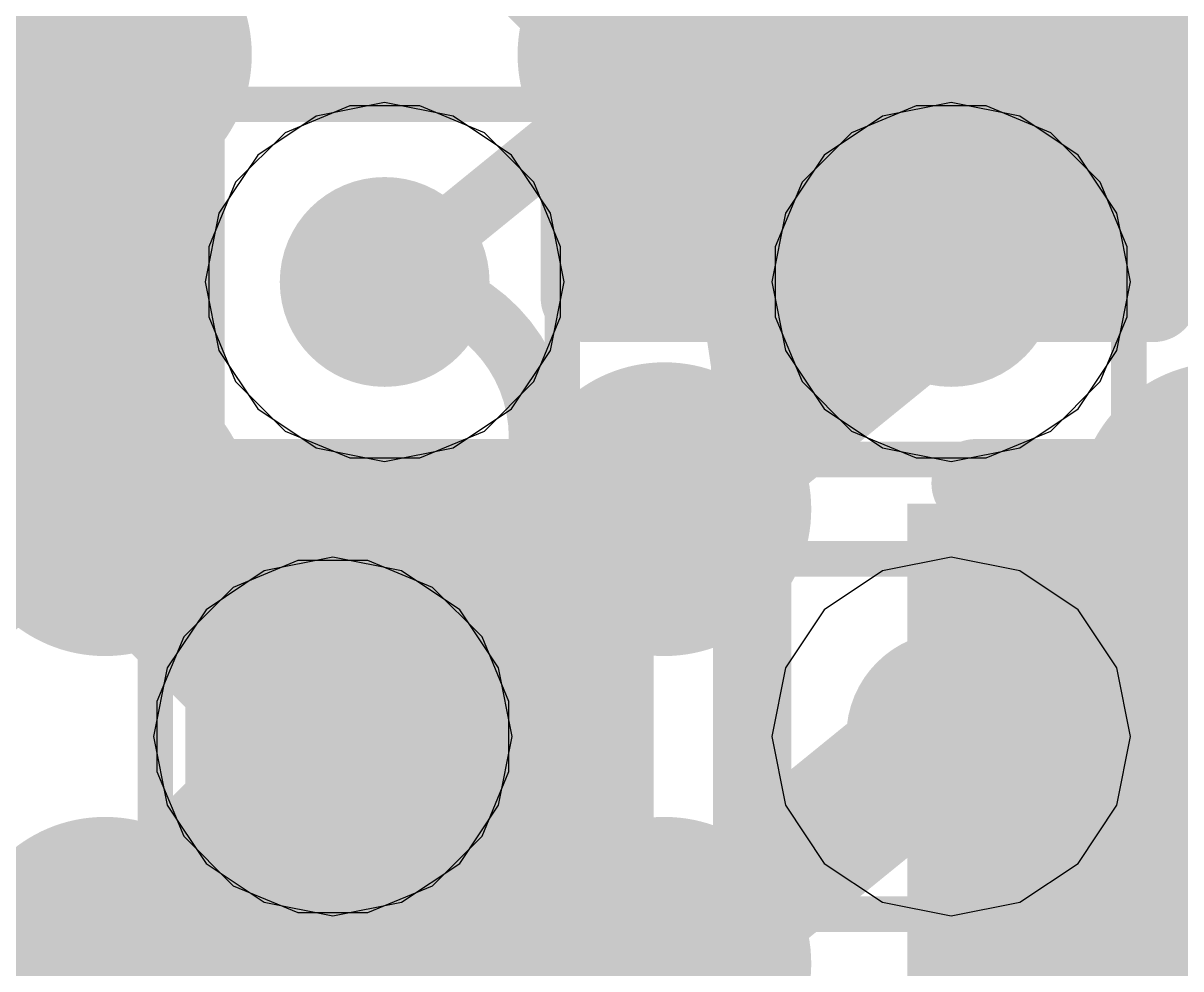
# Model space of a CAD drawing. Header units: inches. Extents: x -6 to 284, y -12 to 154.
# Drawn here: x 75.685 to 77.34, y 11.651 to 13.003 of the extents above; entities that cross this region are included whole.
import ezdxf

# ---------------------------------------------------------------- set-up
doc = ezdxf.new("R2010")
doc.units = ezdxf.units.IN
for name, color, linetype in [('Bottom Layer', 5, 'Continuous'), ('Bottom Overlay', 54, 'Continuous'), ('Bottom Paste', 16, 'Continuous'), ('Bottom Solder', 6, 'Continuous'), ('Drill Drawing', 1, 'Continuous'), ('GND-1', 16, 'Continuous'), ('GND-2', 90, 'Continuous'), ('GND-3', 216, 'Continuous'), ('GND-4', 54, 'Continuous'), ('PWR-1', 156, 'Continuous'), ('PWR-2', 130, 'Continuous'), ('Signal L1', 76, 'Continuous'), ('Signal L2', 6, 'Continuous'), ('Top Layer', 1, 'Continuous'), ('Top Paste', 8, 'Continuous'), ('Top Solder', 216, 'Continuous'), ('Via Holes', 16, 'Continuous')]:
    doc.layers.add(name, color=color, linetype=linetype)

# ---------------------------------------------------------------- blocks, each defined once
blk = doc.blocks.new('200_WFBGA__10_15__127')
at = {"layer": 'Top Layer'}
h = blk.add_hatch(color=1, dxfattribs=at)
edge = h.paths.add_edge_path()
edge.add_arc((2, 4.225), 0.16, 0, 360)
h = blk.add_hatch(color=1, dxfattribs=at)
edge = h.paths.add_edge_path()
edge.add_arc((2.8001, 4.225), 0.16, 0, 360)
h = blk.add_hatch(color=1, dxfattribs=at)
edge = h.paths.add_edge_path()
edge.add_arc((3.5999, 4.225), 0.16, 0, 360)
h = blk.add_hatch(color=1, dxfattribs=at)
edge = h.paths.add_edge_path()
edge.add_arc((2, 3.5751), 0.16, 0, 360)
h = blk.add_hatch(color=1, dxfattribs=at)
edge = h.paths.add_edge_path()
edge.add_arc((2.8001, 3.5751), 0.16, 0, 360)
h = blk.add_hatch(color=1, dxfattribs=at)
edge = h.paths.add_edge_path()
edge.add_arc((3.5999, 3.5751), 0.16, 0, 360)
h = blk.add_hatch(color=1, dxfattribs=at)
edge = h.paths.add_edge_path()
edge.add_arc((2, 2.9251), 0.16, 0, 360)
h = blk.add_hatch(color=1, dxfattribs=at)
edge = h.paths.add_edge_path()
edge.add_arc((2.8001, 2.9251), 0.16, 0, 360)
h = blk.add_hatch(color=1, dxfattribs=at)
edge = h.paths.add_edge_path()
edge.add_arc((3.5999, 2.9251), 0.16, 0, 360)
at = {"layer": 'Top Paste'}
h = blk.add_hatch(color=8, dxfattribs=at)
edge = h.paths.add_edge_path()
edge.add_arc((2, 4.225), 0.16, 0, 360)
h = blk.add_hatch(color=8, dxfattribs=at)
edge = h.paths.add_edge_path()
edge.add_arc((2.8001, 4.225), 0.16, 0, 360)
h = blk.add_hatch(color=8, dxfattribs=at)
edge = h.paths.add_edge_path()
edge.add_arc((3.5999, 4.225), 0.16, 0, 360)
h = blk.add_hatch(color=8, dxfattribs=at)
edge = h.paths.add_edge_path()
edge.add_arc((2, 3.5751), 0.16, 0, 360)
h = blk.add_hatch(color=8, dxfattribs=at)
edge = h.paths.add_edge_path()
edge.add_arc((2.8001, 3.5751), 0.16, 0, 360)
h = blk.add_hatch(color=8, dxfattribs=at)
edge = h.paths.add_edge_path()
edge.add_arc((3.5999, 3.5751), 0.16, 0, 360)
h = blk.add_hatch(color=8, dxfattribs=at)
edge = h.paths.add_edge_path()
edge.add_arc((2, 2.9251), 0.16, 0, 360)
h = blk.add_hatch(color=8, dxfattribs=at)
edge = h.paths.add_edge_path()
edge.add_arc((2.8001, 2.9251), 0.16, 0, 360)
h = blk.add_hatch(color=8, dxfattribs=at)
edge = h.paths.add_edge_path()
edge.add_arc((3.5999, 2.9251), 0.16, 0, 360)
at = {"layer": 'Top Solder'}
h = blk.add_hatch(color=216, dxfattribs=at)
edge = h.paths.add_edge_path()
edge.add_arc((2, 4.225), 0.21, 0, 360)
h = blk.add_hatch(color=216, dxfattribs=at)
edge = h.paths.add_edge_path()
edge.add_arc((2.8001, 4.225), 0.21, 0, 360)
h = blk.add_hatch(color=216, dxfattribs=at)
edge = h.paths.add_edge_path()
edge.add_arc((3.5999, 4.225), 0.21, 0, 360)
h = blk.add_hatch(color=216, dxfattribs=at)
edge = h.paths.add_edge_path()
edge.add_arc((2, 3.5751), 0.21, 0, 360)
h = blk.add_hatch(color=216, dxfattribs=at)
edge = h.paths.add_edge_path()
edge.add_arc((2.8001, 3.5751), 0.21, 0, 360)
h = blk.add_hatch(color=216, dxfattribs=at)
edge = h.paths.add_edge_path()
edge.add_arc((3.5999, 3.5751), 0.21, 0, 360)
h = blk.add_hatch(color=216, dxfattribs=at)
edge = h.paths.add_edge_path()
edge.add_arc((2, 2.9251), 0.21, 0, 360)
h = blk.add_hatch(color=216, dxfattribs=at)
edge = h.paths.add_edge_path()
edge.add_arc((2.8001, 2.9251), 0.21, 0, 360)
h = blk.add_hatch(color=216, dxfattribs=at)
edge = h.paths.add_edge_path()
edge.add_arc((3.5999, 2.9251), 0.21, 0, 360)
blk = doc.blocks.new('C___0402_B_276')
at = {"layer": 'Bottom Layer'}
for points in [[(-0.2413, 0.3175), (-0.2413, -0.3175), (-0.6985, -0.3175), (-0.6985, 0.3175)], [(0.6985, 0.3175), (0.6985, -0.3175), (0.2413, -0.3175), (0.2413, 0.3175)]]:
    blk.add_hatch(color=5, dxfattribs=at).paths.add_polyline_path(points)
at = {"layer": 'Bottom Paste'}
for points in [[(-0.2413, 0.3175), (-0.2413, -0.3175), (-0.6985, -0.3175), (-0.6985, 0.3175)], [(0.6985, 0.3175), (0.6985, -0.3175), (0.2413, -0.3175), (0.2413, 0.3175)]]:
    blk.add_hatch(color=16, dxfattribs=at).paths.add_polyline_path(points)
at = {"layer": 'Bottom Solder'}
for points in [[(-0.1813, 0.3775), (-0.1813, -0.3775), (-0.7585, -0.3775), (-0.7585, 0.3775)], [(0.7585, 0.3775), (0.7585, -0.3775), (0.1813, -0.3775), (0.1813, 0.3775)]]:
    blk.add_hatch(color=6, dxfattribs=at).paths.add_polyline_path(points)
at = {"layer": 'Bottom Overlay'}
for points in [[(-0.7874, -0.4064, 0.127, 0.127, 0), (-0.7874, 0.4064, 0.127, 0.127, 0)], [(-0.2794, 0.4064, 0.127, 0.127, 0), (-0.7874, 0.4064, 0.127, 0.127, 0)], [(0.7874, 0.4064, 0.127, 0.127, 0), (0.2794, 0.4064, 0.127, 0.127, 0)], [(0.7874, -0.4064, 0.127, 0.127, 0), (0.7874, 0.4064, 0.127, 0.127, 0)], [(-0.2794, -0.4064, 0.127, 0.127, 0), (-0.7874, -0.4064, 0.127, 0.127, 0)], [(0.7874, -0.4064, 0.127, 0.127, 0), (0.2794, -0.4064, 0.127, 0.127, 0)]]:
    blk.add_lwpolyline(points, format="xyseb", dxfattribs=at)
for points in [[(-0.8191, 0.4064, 0.0635, 0.0635, 1), (-0.7556, 0.4064, 0.0635, 0.0635, 1)], [(-0.8191, 0.4064, 0.0635, 0.0635, 1), (-0.7556, 0.4064, 0.0635, 0.0635, 1)], [(-0.3111, 0.4064, 0.0635, 0.0635, 1), (-0.2477, 0.4064, 0.0635, 0.0635, 1)], [(0.2477, 0.4064, 0.0635, 0.0635, 1), (0.3111, 0.4064, 0.0635, 0.0635, 1)], [(0.7556, 0.4064, 0.0635, 0.0635, 1), (0.8191, 0.4064, 0.0635, 0.0635, 1)], [(0.7556, 0.4064, 0.0635, 0.0635, 1), (0.8191, 0.4064, 0.0635, 0.0635, 1)], [(-0.8191, -0.4064, 0.0635, 0.0635, 1), (-0.7556, -0.4064, 0.0635, 0.0635, 1)], [(-0.8191, -0.4064, 0.0635, 0.0635, 1), (-0.7556, -0.4064, 0.0635, 0.0635, 1)], [(-0.3111, -0.4064, 0.0635, 0.0635, 1), (-0.2477, -0.4064, 0.0635, 0.0635, 1)], [(0.2477, -0.4064, 0.0635, 0.0635, 1), (0.3111, -0.4064, 0.0635, 0.0635, 1)], [(0.7556, -0.4064, 0.0635, 0.0635, 1), (0.8191, -0.4064, 0.0635, 0.0635, 1)], [(0.7556, -0.4064, 0.0635, 0.0635, 1), (0.8191, -0.4064, 0.0635, 0.0635, 1)]]:
    blk.add_lwpolyline(points, format="xyseb", close=True, dxfattribs=at)
blk = doc.blocks.new('C___0402_B_278')
at = {"layer": 'Bottom Overlay'}
for points in [[(-0.7874, 0.4064, 0.127, 0.127, 0), (-0.7874, -0.4064, 0.127, 0.127, 0)], [(-0.2794, -0.4064, 0.127, 0.127, 0), (-0.7874, -0.4064, 0.127, 0.127, 0)]]:
    blk.add_lwpolyline(points, format="xyseb", dxfattribs=at)
blk.add_lwpolyline([(-0.8191, -0.4064, 0.0635, 0.0635, 1), (-0.7556, -0.4064, 0.0635, 0.0635, 1)], format="xyseb", close=True, dxfattribs=at)
blk.add_lwpolyline([(-0.8191, -0.4064, 0.0635, 0.0635, 1), (-0.7556, -0.4064, 0.0635, 0.0635, 1)], format="xyseb", close=True, dxfattribs=at)
blk = doc.blocks.new('C___0402_B_280')
at = {"layer": 'Bottom Overlay'}
for points in [[(-0.7874, 0.4064, 0.127, 0.127, 0), (-0.7874, -0.4064, 0.127, 0.127, 0)], [(-0.2794, 0.4064, 0.127, 0.127, 0), (-0.7874, 0.4064, 0.127, 0.127, 0)]]:
    blk.add_lwpolyline(points, format="xyseb", dxfattribs=at)
blk.add_lwpolyline([(-0.8191, 0.4064, 0.0635, 0.0635, 1), (-0.7556, 0.4064, 0.0635, 0.0635, 1)], format="xyseb", close=True, dxfattribs=at)
blk.add_lwpolyline([(-0.8191, 0.4064, 0.0635, 0.0635, 1), (-0.7556, 0.4064, 0.0635, 0.0635, 1)], format="xyseb", close=True, dxfattribs=at)
blk = doc.blocks.new('C___0402_B_291')
at = {"layer": 'Bottom Layer'}
for points in [[(-0.2413, 0.3175), (-0.2413, -0.3175), (-0.6985, -0.3175), (-0.6985, 0.3175)], [(0.6985, 0.3175), (0.6985, -0.3175), (0.2413, -0.3175), (0.2413, 0.3175)]]:
    blk.add_hatch(color=5, dxfattribs=at).paths.add_polyline_path(points)
at = {"layer": 'Bottom Paste'}
for points in [[(-0.2413, 0.3175), (-0.2413, -0.3175), (-0.6985, -0.3175), (-0.6985, 0.3175)], [(0.6985, 0.3175), (0.6985, -0.3175), (0.2413, -0.3175), (0.2413, 0.3175)]]:
    blk.add_hatch(color=16, dxfattribs=at).paths.add_polyline_path(points)
at = {"layer": 'Bottom Solder'}
for points in [[(-0.1813, 0.3775), (-0.1813, -0.3775), (-0.7585, -0.3775), (-0.7585, 0.3775)], [(0.7585, 0.3775), (0.7585, -0.3775), (0.1813, -0.3775), (0.1813, 0.3775)]]:
    blk.add_hatch(color=6, dxfattribs=at).paths.add_polyline_path(points)
at = {"layer": 'Bottom Overlay'}
for points in [[(0.7874, 0.4064, 0.127, 0.127, 0), (0.7874, -0.4064, 0.127, 0.127, 0)], [(-0.2794, -0.4064, 0.127, 0.127, 0), (-0.7874, -0.4064, 0.127, 0.127, 0)], [(0.7874, -0.4064, 0.127, 0.127, 0), (0.2794, -0.4064, 0.127, 0.127, 0)]]:
    blk.add_lwpolyline(points, format="xyseb", dxfattribs=at)
for points in [[(-0.3112, -0.4064, 0.0635, 0.0635, 1), (-0.2477, -0.4064, 0.0635, 0.0635, 1)], [(0.2477, -0.4064, 0.0635, 0.0635, 1), (0.3111, -0.4064, 0.0635, 0.0635, 1)], [(0.7556, -0.4064, 0.0635, 0.0635, 1), (0.8191, -0.4064, 0.0635, 0.0635, 1)], [(0.7556, -0.4064, 0.0635, 0.0635, 1), (0.8191, -0.4064, 0.0635, 0.0635, 1)]]:
    blk.add_lwpolyline(points, format="xyseb", close=True, dxfattribs=at)

msp = doc.modelspace()

# ---------------------------------------------------------------- hatches: boundary and pattern name
at = {"layer": 'Bottom Layer'}
h = msp.add_hatch(color=5, dxfattribs=at)
edge = h.paths.add_edge_path()
edge.add_arc((76.2018, 12.6332), 0.15, 0, 360)
h = msp.add_hatch(color=5, dxfattribs=at)
edge = h.paths.add_edge_path()
edge.add_arc((77.012, 12.6332), 0.15, 0, 360)
h = msp.add_hatch(color=5, dxfattribs=at)
edge = h.paths.add_edge_path()
edge.add_arc((76.1278, 11.9832), 0.15, 0, 360)
h = msp.add_hatch(color=5, dxfattribs=at)
edge = h.paths.add_edge_path()
edge.add_arc((77.012, 11.9832), 0.15, 0, 360)
at = {"layer": 'GND-1'}
h = msp.add_hatch(color=16, dxfattribs=at)
edge = h.paths.add_edge_path()
edge.add_arc((76.2018, 12.6332), 0.15, 0, 360)
h = msp.add_hatch(color=16, dxfattribs=at)
edge = h.paths.add_edge_path()
edge.add_arc((77.012, 12.6332), 0.15, 0, 360)
h = msp.add_hatch(color=16, dxfattribs=at)
edge = h.paths.add_edge_path()
edge.add_arc((76.1278, 11.9832), 0.15, 0, 360)
h = msp.add_hatch(color=16, dxfattribs=at)
edge = h.paths.add_edge_path()
edge.add_arc((77.012, 11.9832), 0.15, 0, 360)
at = {"layer": 'GND-2'}
h = msp.add_hatch(color=90, dxfattribs=at)
edge = h.paths.add_edge_path()
edge.add_arc((76.2018, 12.6332), 0.15, 0, 360)
h = msp.add_hatch(color=90, dxfattribs=at)
edge = h.paths.add_edge_path()
edge.add_arc((77.012, 12.6332), 0.15, 0, 360)
h = msp.add_hatch(color=90, dxfattribs=at)
edge = h.paths.add_edge_path()
edge.add_arc((76.1278, 11.9832), 0.15, 0, 360)
h = msp.add_hatch(color=90, dxfattribs=at)
edge = h.paths.add_edge_path()
edge.add_arc((77.012, 11.9832), 0.15, 0, 360)
at = {"layer": 'GND-3'}
h = msp.add_hatch(color=216, dxfattribs=at)
edge = h.paths.add_edge_path()
edge.add_arc((76.2018, 12.6332), 0.15, 0, 360)
h = msp.add_hatch(color=216, dxfattribs=at)
edge = h.paths.add_edge_path()
edge.add_arc((77.012, 12.6332), 0.15, 0, 360)
h = msp.add_hatch(color=216, dxfattribs=at)
edge = h.paths.add_edge_path()
edge.add_arc((76.1278, 11.9832), 0.15, 0, 360)
h = msp.add_hatch(color=216, dxfattribs=at)
edge = h.paths.add_edge_path()
edge.add_arc((77.012, 11.9832), 0.15, 0, 360)
at = {"layer": 'GND-4'}
h = msp.add_hatch(color=54, dxfattribs=at)
edge = h.paths.add_edge_path()
edge.add_arc((76.2018, 12.6332), 0.15, 0, 360)
h = msp.add_hatch(color=54, dxfattribs=at)
edge = h.paths.add_edge_path()
edge.add_arc((77.012, 12.6332), 0.15, 0, 360)
h = msp.add_hatch(color=54, dxfattribs=at)
edge = h.paths.add_edge_path()
edge.add_arc((76.1278, 11.9832), 0.15, 0, 360)
h = msp.add_hatch(color=54, dxfattribs=at)
edge = h.paths.add_edge_path()
edge.add_arc((77.012, 11.9832), 0.15, 0, 360)
at = {"layer": 'PWR-1'}
h = msp.add_hatch(color=156, dxfattribs=at)
edge = h.paths.add_edge_path()
edge.add_arc((76.2018, 12.6332), 0.15, 0, 360)
h = msp.add_hatch(color=156, dxfattribs=at)
edge = h.paths.add_edge_path()
edge.add_arc((77.012, 12.6332), 0.15, 0, 360)
h = msp.add_hatch(color=156, dxfattribs=at)
edge = h.paths.add_edge_path()
edge.add_arc((76.1278, 11.9832), 0.15, 0, 360)
h = msp.add_hatch(color=156, dxfattribs=at)
edge = h.paths.add_edge_path()
edge.add_arc((77.012, 11.9832), 0.15, 0, 360)
at = {"layer": 'PWR-2'}
h = msp.add_hatch(color=130, dxfattribs=at)
edge = h.paths.add_edge_path()
edge.add_arc((76.2018, 12.6332), 0.15, 0, 360)
h = msp.add_hatch(color=130, dxfattribs=at)
edge = h.paths.add_edge_path()
edge.add_arc((77.012, 12.6332), 0.15, 0, 360)
h = msp.add_hatch(color=130, dxfattribs=at)
edge = h.paths.add_edge_path()
edge.add_arc((76.1278, 11.9832), 0.15, 0, 360)
h = msp.add_hatch(color=130, dxfattribs=at)
edge = h.paths.add_edge_path()
edge.add_arc((77.012, 11.9832), 0.15, 0, 360)
at = {"layer": 'Signal L1'}
h = msp.add_hatch(color=76, dxfattribs=at)
edge = h.paths.add_edge_path()
edge.add_arc((76.2018, 12.6332), 0.15, 0, 360)
h = msp.add_hatch(color=76, dxfattribs=at)
edge = h.paths.add_edge_path()
edge.add_arc((77.012, 12.6332), 0.15, 0, 360)
h = msp.add_hatch(color=76, dxfattribs=at)
edge = h.paths.add_edge_path()
edge.add_arc((76.1278, 11.9832), 0.15, 0, 360)
h = msp.add_hatch(color=76, dxfattribs=at)
edge = h.paths.add_edge_path()
edge.add_arc((77.012, 11.9832), 0.15, 0, 360)
at = {"layer": 'Signal L2'}
h = msp.add_hatch(color=6, dxfattribs=at)
edge = h.paths.add_edge_path()
edge.add_arc((76.2018, 12.6332), 0.15, 0, 360)
h = msp.add_hatch(color=6, dxfattribs=at)
edge = h.paths.add_edge_path()
edge.add_arc((77.012, 12.6332), 0.15, 0, 360)
h = msp.add_hatch(color=6, dxfattribs=at)
edge = h.paths.add_edge_path()
edge.add_arc((76.1278, 11.9832), 0.15, 0, 360)
h = msp.add_hatch(color=6, dxfattribs=at)
edge = h.paths.add_edge_path()
edge.add_arc((77.012, 11.9832), 0.15, 0, 360)
at = {"layer": 'Top Layer'}
h = msp.add_hatch(color=1, dxfattribs=at)
edge = h.paths.add_edge_path()
edge.add_arc((76.2018, 12.6332), 0.15, 0, 360)
h = msp.add_hatch(color=1, dxfattribs=at)
edge = h.paths.add_edge_path()
edge.add_arc((77.012, 12.6332), 0.15, 0, 360)
h = msp.add_hatch(color=1, dxfattribs=at)
edge = h.paths.add_edge_path()
edge.add_arc((76.1278, 11.9832), 0.15, 0, 360)
h = msp.add_hatch(color=1, dxfattribs=at)
edge = h.paths.add_edge_path()
edge.add_arc((77.012, 11.9832), 0.15, 0, 360)
at = {"layer": 'Via Holes'}
h = msp.add_hatch(color=7, dxfattribs=at)
edge = h.paths.add_edge_path()
edge.add_arc((76.2018, 12.6332), 0.075, 0, 360)
h = msp.add_hatch(color=7, dxfattribs=at)
edge = h.paths.add_edge_path()
edge.add_arc((77.012, 12.6332), 0.075, 0, 360)
h = msp.add_hatch(color=7, dxfattribs=at)
edge = h.paths.add_edge_path()
edge.add_arc((76.1278, 11.9832), 0.075, 0, 360)
h = msp.add_hatch(color=7, dxfattribs=at)
edge = h.paths.add_edge_path()
edge.add_arc((77.012, 11.9832), 0.075, 0, 360)

# ---------------------------------------------------------------- linework, layer by layer
at = {"layer": 'Bottom Layer'}
for points in [[(77.012, 11.9832, 0.254, 0.254, 0), (77.0932, 11.9832, 0.254, 0.254, 0)], [(77.0932, 11.9832, 0.254, 0.254, -0.198912), (77.2006, 11.9387, 0.254, 0.254, 0)]]:
    msp.add_lwpolyline(points, format="xyseb", dxfattribs=at)
for points in [[(76.9485, 11.9832, 0.127, 0.127, 1), (77.0755, 11.9832, 0.127, 0.127, 1)], [(77.0297, 11.9832, 0.127, 0.127, 1), (77.1567, 11.9832, 0.127, 0.127, 1)], [(77.0297, 11.9832, 0.127, 0.127, 1), (77.1567, 11.9832, 0.127, 0.127, 1)], [(77.1371, 11.9387, 0.127, 0.127, 1), (77.2641, 11.9387, 0.127, 0.127, 1)]]:
    msp.add_lwpolyline(points, format="xyseb", close=True, dxfattribs=at)
at = {"layer": 'Drill Drawing'}
for points in [[(75.9478, 12.8872, 0.0508, 0.0508, 0), (76.4558, 12.8872, 0.0508, 0.0508, 0)], [(75.9478, 12.3792, 0.0508, 0.0508, 0), (75.9478, 12.8872, 0.0508, 0.0508, 0)], [(76.4558, 12.3792, 0.0508, 0.0508, 0), (76.4558, 12.8872, 0.0508, 0.0508, 0)], [(76.758, 12.8872, 0.0508, 0.0508, 0), (77.266, 12.8872, 0.0508, 0.0508, 0)], [(76.758, 12.3792, 0.0508, 0.0508, 0), (76.758, 12.8872, 0.0508, 0.0508, 0)], [(77.266, 12.3792, 0.0508, 0.0508, 0), (77.266, 12.8872, 0.0508, 0.0508, 0)], [(75.9478, 12.3792, 0.0508, 0.0508, 0), (76.4558, 12.3792, 0.0508, 0.0508, 0)], [(76.758, 12.3792, 0.0508, 0.0508, 0), (77.266, 12.3792, 0.0508, 0.0508, 0)], [(75.8738, 12.2372, 0.0508, 0.0508, 0), (76.3818, 12.2372, 0.0508, 0.0508, 0)], [(75.8738, 11.7292, 0.0508, 0.0508, 0), (75.8738, 12.2372, 0.0508, 0.0508, 0)], [(76.3818, 11.7292, 0.0508, 0.0508, 0), (76.3818, 12.2372, 0.0508, 0.0508, 0)], [(76.758, 12.2372, 0.0508, 0.0508, 0), (77.266, 12.2372, 0.0508, 0.0508, 0)], [(76.758, 11.7292, 0.0508, 0.0508, 0), (76.758, 12.2372, 0.0508, 0.0508, 0)], [(77.266, 11.7292, 0.0508, 0.0508, 0), (77.266, 12.2372, 0.0508, 0.0508, 0)], [(75.8738, 11.7292, 0.0508, 0.0508, 0), (76.3818, 11.7292, 0.0508, 0.0508, 0)], [(76.758, 11.7292, 0.0508, 0.0508, 0), (77.266, 11.7292, 0.0508, 0.0508, 0)]]:
    msp.add_lwpolyline(points, format="xyseb", dxfattribs=at)
for points in [[(75.9351, 12.8872, 0.0254, 0.0254, 1), (75.9605, 12.8872, 0.0254, 0.0254, 1)], [(75.9351, 12.8872, 0.0254, 0.0254, 1), (75.9605, 12.8872, 0.0254, 0.0254, 1)], [(76.4431, 12.8872, 0.0254, 0.0254, 1), (76.4685, 12.8872, 0.0254, 0.0254, 1)], [(76.4431, 12.8872, 0.0254, 0.0254, 1), (76.4685, 12.8872, 0.0254, 0.0254, 1)], [(76.7453, 12.8872, 0.0254, 0.0254, 1), (76.7707, 12.8872, 0.0254, 0.0254, 1)], [(76.7453, 12.8872, 0.0254, 0.0254, 1), (76.7707, 12.8872, 0.0254, 0.0254, 1)], [(77.2533, 12.8872, 0.0254, 0.0254, 1), (77.2787, 12.8872, 0.0254, 0.0254, 1)], [(77.2533, 12.8872, 0.0254, 0.0254, 1), (77.2787, 12.8872, 0.0254, 0.0254, 1)], [(75.9351, 12.3792, 0.0254, 0.0254, 1), (75.9605, 12.3792, 0.0254, 0.0254, 1)], [(75.9351, 12.3792, 0.0254, 0.0254, 1), (75.9605, 12.3792, 0.0254, 0.0254, 1)], [(76.4431, 12.3792, 0.0254, 0.0254, 1), (76.4685, 12.3792, 0.0254, 0.0254, 1)], [(76.4431, 12.3792, 0.0254, 0.0254, 1), (76.4685, 12.3792, 0.0254, 0.0254, 1)], [(76.7453, 12.3792, 0.0254, 0.0254, 1), (76.7707, 12.3792, 0.0254, 0.0254, 1)], [(76.7453, 12.3792, 0.0254, 0.0254, 1), (76.7707, 12.3792, 0.0254, 0.0254, 1)], [(77.2533, 12.3792, 0.0254, 0.0254, 1), (77.2787, 12.3792, 0.0254, 0.0254, 1)], [(77.2533, 12.3792, 0.0254, 0.0254, 1), (77.2787, 12.3792, 0.0254, 0.0254, 1)], [(75.8611, 12.2372, 0.0254, 0.0254, 1), (75.8865, 12.2372, 0.0254, 0.0254, 1)], [(75.8611, 12.2372, 0.0254, 0.0254, 1), (75.8865, 12.2372, 0.0254, 0.0254, 1)], [(76.3691, 12.2372, 0.0254, 0.0254, 1), (76.3945, 12.2372, 0.0254, 0.0254, 1)], [(76.3691, 12.2372, 0.0254, 0.0254, 1), (76.3945, 12.2372, 0.0254, 0.0254, 1)], [(76.7453, 12.2372, 0.0254, 0.0254, 1), (76.7707, 12.2372, 0.0254, 0.0254, 1)], [(76.7453, 12.2372, 0.0254, 0.0254, 1), (76.7707, 12.2372, 0.0254, 0.0254, 1)], [(77.2533, 12.2372, 0.0254, 0.0254, 1), (77.2787, 12.2372, 0.0254, 0.0254, 1)], [(77.2533, 12.2372, 0.0254, 0.0254, 1), (77.2787, 12.2372, 0.0254, 0.0254, 1)], [(75.8611, 11.7292, 0.0254, 0.0254, 1), (75.8865, 11.7292, 0.0254, 0.0254, 1)], [(75.8611, 11.7292, 0.0254, 0.0254, 1), (75.8865, 11.7292, 0.0254, 0.0254, 1)], [(76.3691, 11.7292, 0.0254, 0.0254, 1), (76.3945, 11.7292, 0.0254, 0.0254, 1)], [(76.3691, 11.7292, 0.0254, 0.0254, 1), (76.3945, 11.7292, 0.0254, 0.0254, 1)], [(76.7453, 11.7292, 0.0254, 0.0254, 1), (76.7707, 11.7292, 0.0254, 0.0254, 1)], [(76.7453, 11.7292, 0.0254, 0.0254, 1), (76.7707, 11.7292, 0.0254, 0.0254, 1)], [(77.2533, 11.7292, 0.0254, 0.0254, 1), (77.2787, 11.7292, 0.0254, 0.0254, 1)], [(77.2533, 11.7292, 0.0254, 0.0254, 1), (77.2787, 11.7292, 0.0254, 0.0254, 1)]]:
    msp.add_lwpolyline(points, format="xyseb", close=True, dxfattribs=at)
at = {"layer": 'GND-1'}
for p, q in [((76.1518, 12.8848), (76.0593, 12.8465)), ((76.2519, 12.8848), (76.1518, 12.8848)), ((76.3444, 12.8465), (76.2519, 12.8848)), ((76.9619, 12.8848), (76.8695, 12.8465)), ((77.062, 12.8848), (76.9619, 12.8848)), ((77.1545, 12.8465), (77.062, 12.8848)), ((76.0593, 12.8465), (75.9885, 12.7757)), ((76.4151, 12.7757), (76.3444, 12.8465)), ((76.8695, 12.8465), (76.7987, 12.7757)), ((77.2253, 12.7757), (77.1545, 12.8465)), ((75.9885, 12.7757), (75.9502, 12.6832)), ((76.4534, 12.6832), (76.4151, 12.7757)), ((76.7987, 12.7757), (76.7604, 12.6832)), ((77.2636, 12.6832), (77.2253, 12.7757)), ((75.9502, 12.6832), (75.9502, 12.5832)), ((76.4534, 12.5832), (76.4534, 12.6832)), ((76.7604, 12.6832), (76.7604, 12.5831)), ((77.2636, 12.5831), (77.2636, 12.6832)), ((75.9502, 12.5832), (75.9885, 12.4907)), ((76.4151, 12.4907), (76.4534, 12.5832)), ((76.7604, 12.5831), (76.7987, 12.4907)), ((77.2253, 12.4907), (77.2636, 12.5831)), ((75.9885, 12.4907), (76.0593, 12.4199)), ((76.3444, 12.4199), (76.4151, 12.4907)), ((76.7987, 12.4907), (76.8695, 12.4199)), ((77.1545, 12.4199), (77.2253, 12.4907)), ((76.0593, 12.4199), (76.1518, 12.3816)), ((76.2519, 12.3816), (76.3444, 12.4199)), ((76.8695, 12.4199), (76.9619, 12.3816)), ((77.062, 12.3816), (77.1545, 12.4199)), ((76.1518, 12.3816), (76.2519, 12.3816)), ((76.9619, 12.3816), (77.062, 12.3816)), ((76.0777, 12.2348), (75.9853, 12.1965)), ((76.1778, 12.2348), (76.0777, 12.2348)), ((76.2703, 12.1965), (76.1778, 12.2348)), ((75.9853, 12.1965), (75.9145, 12.1257)), ((76.3411, 12.1257), (76.2703, 12.1965)), ((75.9145, 12.1257), (75.8762, 12.0332)), ((76.3794, 12.0332), (76.3411, 12.1257)), ((75.8762, 12.0332), (75.8762, 11.9331)), ((76.3794, 11.9331), (76.3794, 12.0332)), ((75.8762, 11.9331), (75.9145, 11.8407)), ((76.3411, 11.8407), (76.3794, 11.9331)), ((75.9145, 11.8407), (75.9853, 11.7699)), ((76.2703, 11.7699), (76.3411, 11.8407)), ((75.9853, 11.7699), (76.0777, 11.7316)), ((76.1778, 11.7316), (76.2703, 11.7699)), ((76.0777, 11.7316), (76.1778, 11.7316))]:
    msp.add_line(p, q, dxfattribs=at)
at = {"layer": 'GND-2'}
for p, q in [((76.1518, 12.8848), (76.0593, 12.8465)), ((76.2519, 12.8848), (76.1518, 12.8848)), ((76.3444, 12.8465), (76.2519, 12.8848)), ((76.9619, 12.8848), (76.8695, 12.8465)), ((77.062, 12.8848), (76.9619, 12.8848)), ((77.1545, 12.8465), (77.062, 12.8848)), ((76.0593, 12.8465), (75.9885, 12.7757)), ((76.4151, 12.7757), (76.3444, 12.8465)), ((76.8695, 12.8465), (76.7987, 12.7757)), ((77.2253, 12.7757), (77.1545, 12.8465)), ((75.9885, 12.7757), (75.9502, 12.6832)), ((76.4534, 12.6832), (76.4151, 12.7757)), ((76.7987, 12.7757), (76.7604, 12.6832)), ((77.2636, 12.6832), (77.2253, 12.7757)), ((75.9502, 12.6832), (75.9502, 12.5832)), ((76.4534, 12.5832), (76.4534, 12.6832)), ((76.7604, 12.6832), (76.7604, 12.5831)), ((77.2636, 12.5831), (77.2636, 12.6832)), ((75.9502, 12.5832), (75.9885, 12.4907)), ((76.4151, 12.4907), (76.4534, 12.5832)), ((76.7604, 12.5831), (76.7987, 12.4907)), ((77.2253, 12.4907), (77.2636, 12.5831)), ((75.9885, 12.4907), (76.0593, 12.4199)), ((76.3444, 12.4199), (76.4151, 12.4907)), ((76.7987, 12.4907), (76.8695, 12.4199)), ((77.1545, 12.4199), (77.2253, 12.4907)), ((76.0593, 12.4199), (76.1518, 12.3816)), ((76.2519, 12.3816), (76.3444, 12.4199)), ((76.8695, 12.4199), (76.9619, 12.3816)), ((77.062, 12.3816), (77.1545, 12.4199)), ((76.1518, 12.3816), (76.2519, 12.3816)), ((76.9619, 12.3816), (77.062, 12.3816)), ((76.0777, 12.2348), (75.9853, 12.1965)), ((76.1778, 12.2348), (76.0777, 12.2348)), ((76.2703, 12.1965), (76.1778, 12.2348)), ((75.9853, 12.1965), (75.9145, 12.1257)), ((76.3411, 12.1257), (76.2703, 12.1965)), ((75.9145, 12.1257), (75.8762, 12.0332)), ((76.3794, 12.0332), (76.3411, 12.1257)), ((75.8762, 12.0332), (75.8762, 11.9331)), ((76.3794, 11.9331), (76.3794, 12.0332)), ((75.8762, 11.9331), (75.9145, 11.8407)), ((76.3411, 11.8407), (76.3794, 11.9331)), ((75.9145, 11.8407), (75.9853, 11.7699)), ((76.2703, 11.7699), (76.3411, 11.8407)), ((75.9853, 11.7699), (76.0777, 11.7316)), ((76.1778, 11.7316), (76.2703, 11.7699)), ((76.0777, 11.7316), (76.1778, 11.7316))]:
    msp.add_line(p, q, dxfattribs=at)
at = {"layer": 'GND-3'}
for p, q in [((76.1518, 12.8848), (76.0593, 12.8465)), ((76.2519, 12.8848), (76.1518, 12.8848)), ((76.3444, 12.8465), (76.2519, 12.8848)), ((76.9619, 12.8848), (76.8695, 12.8465)), ((77.062, 12.8848), (76.9619, 12.8848)), ((77.1545, 12.8465), (77.062, 12.8848)), ((76.0593, 12.8465), (75.9885, 12.7757)), ((76.4151, 12.7757), (76.3444, 12.8465)), ((76.8695, 12.8465), (76.7987, 12.7757)), ((77.2253, 12.7757), (77.1545, 12.8465)), ((75.9885, 12.7757), (75.9502, 12.6832)), ((76.4534, 12.6832), (76.4151, 12.7757)), ((76.7987, 12.7757), (76.7604, 12.6832)), ((77.2636, 12.6832), (77.2253, 12.7757)), ((75.9502, 12.6832), (75.9502, 12.5832)), ((76.4534, 12.5832), (76.4534, 12.6832)), ((76.7604, 12.6832), (76.7604, 12.5831)), ((77.2636, 12.5831), (77.2636, 12.6832)), ((75.9502, 12.5832), (75.9885, 12.4907)), ((76.4151, 12.4907), (76.4534, 12.5832)), ((76.7604, 12.5831), (76.7987, 12.4907)), ((77.2253, 12.4907), (77.2636, 12.5831)), ((75.9885, 12.4907), (76.0593, 12.4199)), ((76.3444, 12.4199), (76.4151, 12.4907)), ((76.7987, 12.4907), (76.8695, 12.4199)), ((77.1545, 12.4199), (77.2253, 12.4907)), ((76.0593, 12.4199), (76.1518, 12.3816)), ((76.2519, 12.3816), (76.3444, 12.4199)), ((76.8695, 12.4199), (76.9619, 12.3816)), ((77.062, 12.3816), (77.1545, 12.4199)), ((76.1518, 12.3816), (76.2519, 12.3816)), ((76.9619, 12.3816), (77.062, 12.3816)), ((76.0777, 12.2348), (75.9853, 12.1965)), ((76.1778, 12.2348), (76.0777, 12.2348)), ((76.2703, 12.1965), (76.1778, 12.2348)), ((75.9853, 12.1965), (75.9145, 12.1257)), ((76.3411, 12.1257), (76.2703, 12.1965)), ((75.9145, 12.1257), (75.8762, 12.0332)), ((76.3794, 12.0332), (76.3411, 12.1257)), ((75.8762, 12.0332), (75.8762, 11.9331)), ((76.3794, 11.9331), (76.3794, 12.0332)), ((75.8762, 11.9331), (75.9145, 11.8407)), ((76.3411, 11.8407), (76.3794, 11.9331)), ((75.9145, 11.8407), (75.9853, 11.7699)), ((76.2703, 11.7699), (76.3411, 11.8407)), ((75.9853, 11.7699), (76.0777, 11.7316)), ((76.1778, 11.7316), (76.2703, 11.7699)), ((76.0777, 11.7316), (76.1778, 11.7316))]:
    msp.add_line(p, q, dxfattribs=at)
at = {"layer": 'GND-4'}
for p, q in [((76.1518, 12.8848), (76.0593, 12.8465)), ((76.2519, 12.8848), (76.1518, 12.8848)), ((76.3444, 12.8465), (76.2519, 12.8848)), ((76.9619, 12.8848), (76.8695, 12.8465)), ((77.062, 12.8848), (76.9619, 12.8848)), ((77.1545, 12.8465), (77.062, 12.8848)), ((76.0593, 12.8465), (75.9885, 12.7757)), ((76.4151, 12.7757), (76.3444, 12.8465)), ((76.8695, 12.8465), (76.7987, 12.7757)), ((77.2253, 12.7757), (77.1545, 12.8465)), ((75.9885, 12.7757), (75.9502, 12.6832)), ((76.4534, 12.6832), (76.4151, 12.7757)), ((76.7987, 12.7757), (76.7604, 12.6832)), ((77.2636, 12.6832), (77.2253, 12.7757)), ((75.9502, 12.6832), (75.9502, 12.5832)), ((76.4534, 12.5832), (76.4534, 12.6832)), ((76.7604, 12.6832), (76.7604, 12.5831)), ((77.2636, 12.5831), (77.2636, 12.6832)), ((75.9502, 12.5832), (75.9885, 12.4907)), ((76.4151, 12.4907), (76.4534, 12.5832)), ((76.7604, 12.5831), (76.7987, 12.4907)), ((77.2253, 12.4907), (77.2636, 12.5831)), ((75.9885, 12.4907), (76.0593, 12.4199)), ((76.3444, 12.4199), (76.4151, 12.4907)), ((76.7987, 12.4907), (76.8695, 12.4199)), ((77.1545, 12.4199), (77.2253, 12.4907)), ((76.0593, 12.4199), (76.1518, 12.3816)), ((76.2519, 12.3816), (76.3444, 12.4199)), ((76.8695, 12.4199), (76.9619, 12.3816)), ((77.062, 12.3816), (77.1545, 12.4199)), ((76.1518, 12.3816), (76.2519, 12.3816)), ((76.9619, 12.3816), (77.062, 12.3816)), ((76.0777, 12.2348), (75.9853, 12.1965)), ((76.1778, 12.2348), (76.0777, 12.2348)), ((76.2703, 12.1965), (76.1778, 12.2348)), ((75.9853, 12.1965), (75.9145, 12.1257)), ((76.3411, 12.1257), (76.2703, 12.1965)), ((75.9145, 12.1257), (75.8762, 12.0332)), ((76.3794, 12.0332), (76.3411, 12.1257)), ((75.8762, 12.0332), (75.8762, 11.9331)), ((76.3794, 11.9331), (76.3794, 12.0332)), ((75.8762, 11.9331), (75.9145, 11.8407)), ((76.3411, 11.8407), (76.3794, 11.9331)), ((75.9145, 11.8407), (75.9853, 11.7699)), ((76.2703, 11.7699), (76.3411, 11.8407)), ((75.9853, 11.7699), (76.0777, 11.7316)), ((76.1778, 11.7316), (76.2703, 11.7699)), ((76.0777, 11.7316), (76.1778, 11.7316))]:
    msp.add_line(p, q, dxfattribs=at)
at = {"layer": 'PWR-1'}
for p, q in [((76.2018, 12.8897), (76.1037, 12.8702)), ((76.3, 12.8702), (76.2018, 12.8897)), ((77.012, 12.8897), (76.9138, 12.8702)), ((77.1102, 12.8702), (77.012, 12.8897)), ((76.1037, 12.8702), (76.0204, 12.8146)), ((76.3832, 12.8146), (76.3, 12.8702)), ((76.9138, 12.8702), (76.8306, 12.8146)), ((77.1934, 12.8146), (77.1102, 12.8702)), ((76.0204, 12.8146), (75.9648, 12.7314)), ((76.4388, 12.7314), (76.3832, 12.8146)), ((76.8306, 12.8146), (76.775, 12.7314)), ((77.249, 12.7314), (77.1934, 12.8146)), ((75.9648, 12.7314), (75.9453, 12.6332)), ((76.4584, 12.6332), (76.4388, 12.7314)), ((76.775, 12.7314), (76.7555, 12.6332)), ((77.2685, 12.6332), (77.249, 12.7314)), ((75.9453, 12.6332), (75.9648, 12.535)), ((76.4388, 12.535), (76.4584, 12.6332)), ((76.7555, 12.6332), (76.775, 12.535)), ((77.249, 12.535), (77.2685, 12.6332)), ((75.9648, 12.535), (76.0204, 12.4518)), ((76.3832, 12.4518), (76.4388, 12.535)), ((76.775, 12.535), (76.8306, 12.4518)), ((77.1934, 12.4518), (77.249, 12.535)), ((76.0204, 12.4518), (76.1037, 12.3962)), ((76.3, 12.3962), (76.3832, 12.4518)), ((76.8306, 12.4518), (76.9138, 12.3962)), ((77.1102, 12.3962), (77.1934, 12.4518)), ((76.1037, 12.3962), (76.2018, 12.3767)), ((76.2018, 12.3767), (76.3, 12.3962)), ((76.9138, 12.3962), (77.012, 12.3767)), ((77.012, 12.3767), (77.1102, 12.3962)), ((76.1278, 12.2397), (76.0296, 12.2202)), ((76.226, 12.2202), (76.1278, 12.2397)), ((77.012, 12.2397), (76.9138, 12.2202)), ((77.1102, 12.2202), (77.012, 12.2397)), ((76.0296, 12.2202), (75.9464, 12.1646)), ((76.3092, 12.1646), (76.226, 12.2202)), ((76.9138, 12.2202), (76.8306, 12.1646)), ((77.1934, 12.1646), (77.1102, 12.2202)), ((75.9464, 12.1646), (75.8908, 12.0814)), ((76.3648, 12.0814), (76.3092, 12.1646)), ((76.8306, 12.1646), (76.775, 12.0814)), ((77.249, 12.0814), (77.1934, 12.1646)), ((75.8908, 12.0814), (75.8713, 11.9832)), ((76.3843, 11.9832), (76.3648, 12.0814)), ((76.775, 12.0814), (76.7555, 11.9832)), ((77.2685, 11.9832), (77.249, 12.0814)), ((75.8713, 11.9832), (75.8908, 11.885)), ((76.3648, 11.885), (76.3843, 11.9832)), ((76.7555, 11.9832), (76.775, 11.885)), ((77.249, 11.885), (77.2685, 11.9832)), ((75.8908, 11.885), (75.9464, 11.8018)), ((76.3092, 11.8018), (76.3648, 11.885)), ((76.775, 11.885), (76.8306, 11.8018)), ((77.1934, 11.8018), (77.249, 11.885)), ((75.9464, 11.8018), (76.0296, 11.7462)), ((76.226, 11.7462), (76.3092, 11.8018)), ((76.8306, 11.8018), (76.9138, 11.7462)), ((77.1102, 11.7462), (77.1934, 11.8018)), ((76.0296, 11.7462), (76.1278, 11.7267)), ((76.1278, 11.7267), (76.226, 11.7462)), ((76.9138, 11.7462), (77.012, 11.7267)), ((77.012, 11.7267), (77.1102, 11.7462))]:
    msp.add_line(p, q, dxfattribs=at)
at = {"layer": 'PWR-2'}
for p, q in [((76.2018, 12.8897), (76.1037, 12.8702)), ((76.3, 12.8702), (76.2018, 12.8897)), ((76.1037, 12.8702), (76.0204, 12.8146)), ((76.3832, 12.8146), (76.3, 12.8702)), ((76.0204, 12.8146), (75.9648, 12.7314)), ((76.4388, 12.7314), (76.3832, 12.8146)), ((75.9648, 12.7314), (75.9453, 12.6332)), ((76.4584, 12.6332), (76.4388, 12.7314)), ((75.9453, 12.6332), (75.9648, 12.535)), ((76.4388, 12.535), (76.4584, 12.6332)), ((75.9648, 12.535), (76.0204, 12.4518)), ((76.3832, 12.4518), (76.4388, 12.535)), ((76.0204, 12.4518), (76.1037, 12.3962)), ((76.3, 12.3962), (76.3832, 12.4518)), ((76.1037, 12.3962), (76.2018, 12.3767)), ((76.2018, 12.3767), (76.3, 12.3962)), ((76.1278, 12.2397), (76.0296, 12.2202)), ((76.226, 12.2202), (76.1278, 12.2397)), ((77.012, 12.2397), (76.9138, 12.2202)), ((77.1102, 12.2202), (77.012, 12.2397)), ((76.0296, 12.2202), (75.9464, 12.1646)), ((76.3092, 12.1646), (76.226, 12.2202)), ((76.9138, 12.2202), (76.8306, 12.1646)), ((77.1934, 12.1646), (77.1102, 12.2202)), ((75.9464, 12.1646), (75.8908, 12.0814)), ((76.3648, 12.0814), (76.3092, 12.1646)), ((76.8306, 12.1646), (76.775, 12.0814)), ((77.249, 12.0814), (77.1934, 12.1646)), ((75.8908, 12.0814), (75.8713, 11.9832)), ((76.3843, 11.9832), (76.3648, 12.0814)), ((76.775, 12.0814), (76.7555, 11.9832)), ((77.2685, 11.9832), (77.249, 12.0814)), ((75.8713, 11.9832), (75.8908, 11.885)), ((76.3648, 11.885), (76.3843, 11.9832)), ((76.7555, 11.9832), (76.775, 11.885)), ((77.249, 11.885), (77.2685, 11.9832)), ((75.8908, 11.885), (75.9464, 11.8018)), ((76.3092, 11.8018), (76.3648, 11.885)), ((76.775, 11.885), (76.8306, 11.8018)), ((77.1934, 11.8018), (77.249, 11.885)), ((75.9464, 11.8018), (76.0296, 11.7462)), ((76.226, 11.7462), (76.3092, 11.8018)), ((76.8306, 11.8018), (76.9138, 11.7462)), ((77.1102, 11.7462), (77.1934, 11.8018)), ((76.0296, 11.7462), (76.1278, 11.7267)), ((76.1278, 11.7267), (76.226, 11.7462)), ((76.9138, 11.7462), (77.012, 11.7267)), ((77.012, 11.7267), (77.1102, 11.7462))]:
    msp.add_line(p, q, dxfattribs=at)
at = {"layer": 'Signal L1'}
for points in [[(75.8153, 12.464, 0.254, 0.254, 0), (75.8153, 14.92, 0.254, 0.254, 0)], [(75.9268, 12.1947, 0.254, 0.254, -0.198749), (75.8153, 12.464, 0.254, 0.254, 0)], [(75.9268, 12.1947, 0.254, 0.254, 0), (76.1278, 11.9937, 0.254, 0.254, 0)], [(76.1278, 11.9832, 0.254, 0.254, 0), (76.1278, 11.9937, 0.254, 0.254, 0)]]:
    msp.add_lwpolyline(points, format="xyseb", dxfattribs=at)
for points in [[(75.7518, 12.464, 0.127, 0.127, 1), (75.8788, 12.464, 0.127, 0.127, 1)], [(75.7518, 12.464, 0.127, 0.127, 1), (75.8788, 12.464, 0.127, 0.127, 1)], [(75.8633, 12.1947, 0.127, 0.127, 1), (75.9903, 12.1947, 0.127, 0.127, 1)], [(75.8633, 12.1947, 0.127, 0.127, 1), (75.9903, 12.1947, 0.127, 0.127, 1)], [(76.0643, 11.9937, 0.127, 0.127, 1), (76.1913, 11.9937, 0.127, 0.127, 1)], [(76.0643, 11.9937, 0.127, 0.127, 1), (76.1913, 11.9937, 0.127, 0.127, 1)], [(76.0643, 11.9832, 0.127, 0.127, 1), (76.1913, 11.9832, 0.127, 0.127, 1)]]:
    msp.add_lwpolyline(points, format="xyseb", close=True, dxfattribs=at)
at = {"layer": 'Signal L2'}
for points in [[(76.2018, 13.2524, 0.0889, 0.0889, 0), (76.5114, 12.9428, 0.0889, 0.0889, 0)], [(76.5114, 12.9428, 0.0889, 0.0889, -0.198912), (76.7159, 12.449, 0.0889, 0.0889, 0)], [(76.2018, 12.6332, 0.0889, 0.0889, -0.154399), (76.3295, 12.5928, 0.0889, 0.0889, 0)], [(76.3295, 12.5928, 0.0889, 0.0889, -0.244197), (76.4238, 12.4112, 0.0889, 0.0889, 0)], [(76.7159, 11.8493, 0.0889, 0.0889, 0), (76.7159, 12.449, 0.0889, 0.0889, 0)], [(76.4238, 11.9042, 0.0889, 0.0889, 0), (76.4238, 12.4112, 0.0889, 0.0889, 0)], [(76.4238, 11.9042, 0.0889, 0.0889, -0.198911), (76.3637, 11.759, 0.0889, 0.0889, 0)], [(76.7159, 11.8493, 0.0889, 0.0889, -0.198911), (76.609, 11.5913, 0.0889, 0.0889, 0)], [(75.5251, 10.9204, 0.0889, 0.0889, 0), (76.3637, 11.759, 0.0889, 0.0889, 0)]]:
    msp.add_lwpolyline(points, format="xyseb", dxfattribs=at)
for points in [[(76.4892, 12.9428, 0.0445, 0.0445, 1), (76.5336, 12.9428, 0.0445, 0.0445, 1)], [(76.4892, 12.9428, 0.0445, 0.0445, 1), (76.5336, 12.9428, 0.0445, 0.0445, 1)], [(76.1796, 12.6332, 0.0445, 0.0445, 1), (76.2241, 12.6332, 0.0445, 0.0445, 1)], [(76.3073, 12.5928, 0.0445, 0.0445, 1), (76.3517, 12.5928, 0.0445, 0.0445, 1)], [(76.3073, 12.5928, 0.0445, 0.0445, 1), (76.3517, 12.5928, 0.0445, 0.0445, 1)], [(76.6937, 12.449, 0.0445, 0.0445, 1), (76.7382, 12.449, 0.0445, 0.0445, 1)], [(76.6937, 12.449, 0.0445, 0.0445, 1), (76.7382, 12.449, 0.0445, 0.0445, 1)], [(76.4016, 12.4112, 0.0445, 0.0445, 1), (76.4461, 12.4112, 0.0445, 0.0445, 1)], [(76.4016, 12.4112, 0.0445, 0.0445, 1), (76.4461, 12.4112, 0.0445, 0.0445, 1)], [(76.4016, 11.9042, 0.0445, 0.0445, 1), (76.4461, 11.9042, 0.0445, 0.0445, 1)], [(76.4016, 11.9042, 0.0445, 0.0445, 1), (76.4461, 11.9042, 0.0445, 0.0445, 1)], [(76.6937, 11.8493, 0.0445, 0.0445, 1), (76.7382, 11.8493, 0.0445, 0.0445, 1)], [(76.6937, 11.8493, 0.0445, 0.0445, 1), (76.7382, 11.8493, 0.0445, 0.0445, 1)], [(76.3415, 11.759, 0.0445, 0.0445, 1), (76.3859, 11.759, 0.0445, 0.0445, 1)], [(76.3415, 11.759, 0.0445, 0.0445, 1), (76.3859, 11.759, 0.0445, 0.0445, 1)]]:
    msp.add_lwpolyline(points, format="xyseb", close=True, dxfattribs=at)
at = {"layer": 'Top Layer'}
for points in [[(75.4018, 13.2832, 0.1067, 0.1067, 0), (75.8018, 12.9582, 0.1067, 0.1067, 0)], [(76.2018, 12.6332, 0.0889, 0.0889, 0), (76.6018, 12.9582, 0.0889, 0.0889, 0)], [(76.6018, 12.3082, 0.2032, 0.2032, 0), (77.0018, 12.6332, 0.2032, 0.2032, 0)], [(75.4018, 11.9832, 0.1067, 0.1067, 0), (75.8018, 12.3082, 0.1067, 0.1067, 0)], [(75.8023, 11.6582, 0.2032, 0.2032, 0), (76.1273, 11.9832, 0.2032, 0.2032, 0)], [(76.1273, 11.9832, 0.2032, 0.2032, 0), (76.1278, 11.9832, 0.2032, 0.2032, 0)], [(76.6018, 11.6582, 0.2032, 0.2032, 0), (77.0018, 11.9832, 0.2032, 0.2032, 0)], [(75.8018, 11.6582, 0.2032, 0.2032, 0), (75.8023, 11.6582, 0.2032, 0.2032, 0)]]:
    msp.add_lwpolyline(points, format="xyseb", dxfattribs=at)
for points in [[(75.7752, 12.9582, 0.0533, 0.0533, 1), (75.8285, 12.9582, 0.0533, 0.0533, 1)], [(76.5796, 12.9582, 0.0445, 0.0445, 1), (76.6241, 12.9582, 0.0445, 0.0445, 1)], [(76.951, 12.6332, 0.1016, 0.1016, 1), (77.0526, 12.6332, 0.1016, 0.1016, 1)], [(76.1796, 12.6332, 0.0445, 0.0445, 1), (76.2241, 12.6332, 0.0445, 0.0445, 1)], [(76.551, 12.3082, 0.1016, 0.1016, 1), (76.6526, 12.3082, 0.1016, 0.1016, 1)], [(75.7752, 12.3082, 0.0533, 0.0533, 1), (75.8285, 12.3082, 0.0533, 0.0533, 1)], [(76.0765, 11.9832, 0.1016, 0.1016, 1), (76.1781, 11.9832, 0.1016, 0.1016, 1)], [(76.0765, 11.9832, 0.1016, 0.1016, 1), (76.1781, 11.9832, 0.1016, 0.1016, 1)], [(76.077, 11.9832, 0.1016, 0.1016, 1), (76.1786, 11.9832, 0.1016, 0.1016, 1)], [(76.951, 11.9832, 0.1016, 0.1016, 1), (77.0526, 11.9832, 0.1016, 0.1016, 1)], [(75.751, 11.6582, 0.1016, 0.1016, 1), (75.8526, 11.6582, 0.1016, 0.1016, 1)], [(75.7515, 11.6582, 0.1016, 0.1016, 1), (75.8531, 11.6582, 0.1016, 0.1016, 1)], [(75.7515, 11.6582, 0.1016, 0.1016, 1), (75.8531, 11.6582, 0.1016, 0.1016, 1)], [(76.551, 11.6582, 0.1016, 0.1016, 1), (76.6526, 11.6582, 0.1016, 0.1016, 1)]]:
    msp.add_lwpolyline(points, format="xyseb", close=True, dxfattribs=at)

# ---------------------------------------------------------------- block references
msp.add_blockref('200_WFBGA__10_15__127', (73.8018, 8.7332))
for name, p, rotation in [('C___0402_B_276', (76.8948, 13.3981), 270), ('C___0402_B_280', (74.8628, 12.7007), 180), ('C___0402_B_291', (76.7678, 11.9387), 180), ('C___0402_B_278', (74.8628, 11.3104), 180)]:
    msp.add_blockref(name, p, dxfattribs=dict(rotation=rotation))

doc.saveas('drawing.dxf')
